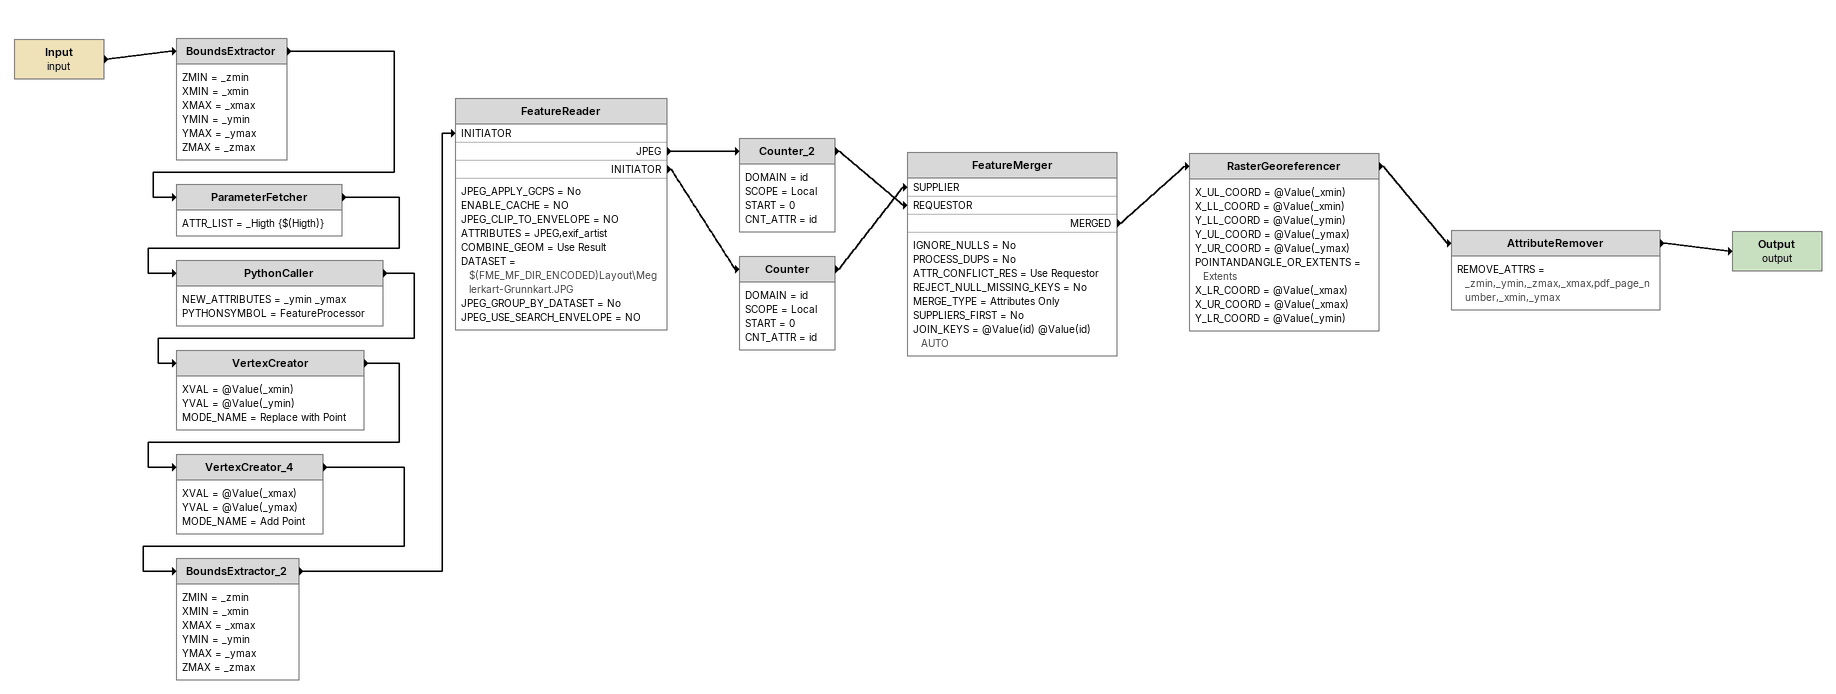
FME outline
Input (input)
    -> BoundsExtractor
BoundsExtractor
    ZMIN = _zmin
    XMIN = _xmin
    XMAX = _xmax
    YMIN = _ymin
    YMAX = _ymax
    ZMAX = _zmax
    -> ParameterFetcher
ParameterFetcher
    ATTR_LIST = _Higth {$(Higth)}
    -> PythonCaller
PythonCaller
    NEW_ATTRIBUTES = _ymin _ymax
    PYTHONSYMBOL = FeatureProcessor
    -> VertexCreator
VertexCreator
    XVAL = @Value(_xmin)
    YVAL = @Value(_ymin)
    MODE_NAME = Replace with Point
    -> VertexCreator_4
VertexCreator_4
    XVAL = @Value(_xmax)
    YVAL = @Value(_ymax)
    MODE_NAME = Add Point
    -> BoundsExtractor_2
BoundsExtractor_2
    ZMIN = _zmin
    XMIN = _xmin
    XMAX = _xmax
    YMIN = _ymin
    YMAX = _ymax
    ZMAX = _zmax
    -> FeatureReader [INITIATOR]
FeatureReader
    JPEG_APPLY_GCPS = No
    ENABLE_CACHE = NO
    JPEG_CLIP_TO_ENVELOPE = NO
    ATTRIBUTES = JPEG,exif_artist
    COMBINE_GEOM = Use Result
    DATASET = $(FME_MF_DIR_ENCODED)Layout\Meglerkart-Grunnkart.JPG
    JPEG_GROUP_BY_DATASET = No
    JPEG_USE_SEARCH_ENVELOPE = NO
    JPEG -> Counter_2
    INITIATOR -> Counter
Counter_2
    DOMAIN = id
    SCOPE = Local
    START = 0
    CNT_ATTR = id
    -> FeatureMerger [REQUESTOR]
Counter
    DOMAIN = id
    SCOPE = Local
    START = 0
    CNT_ATTR = id
    -> FeatureMerger [SUPPLIER]
FeatureMerger
    IGNORE_NULLS = No
    PROCESS_DUPS = No
    ATTR_CONFLICT_RES = Use Requestor
    REJECT_NULL_MISSING_KEYS = No
    MERGE_TYPE = Attributes Only
    SUPPLIERS_FIRST = No
    JOIN_KEYS = @Value(id) @Value(id) AUTO
    MERGED -> RasterGeoreferencer
RasterGeoreferencer
    X_UL_COORD = @Value(_xmin)
    X_LL_COORD = @Value(_xmin)
    Y_LL_COORD = @Value(_ymin)
    Y_UL_COORD = @Value(_ymax)
    Y_UR_COORD = @Value(_ymax)
    POINTANDANGLE_OR_EXTENTS = Extents
    X_LR_COORD = @Value(_xmax)
    X_UR_COORD = @Value(_xmax)
    Y_LR_COORD = @Value(_ymin)
    -> AttributeRemover
AttributeRemover
    REMOVE_ATTRS = _zmin,_ymin,_zmax,_xmax,pdf_page_number,_xmin,_ymax
    -> Output (output)
Output (output)
